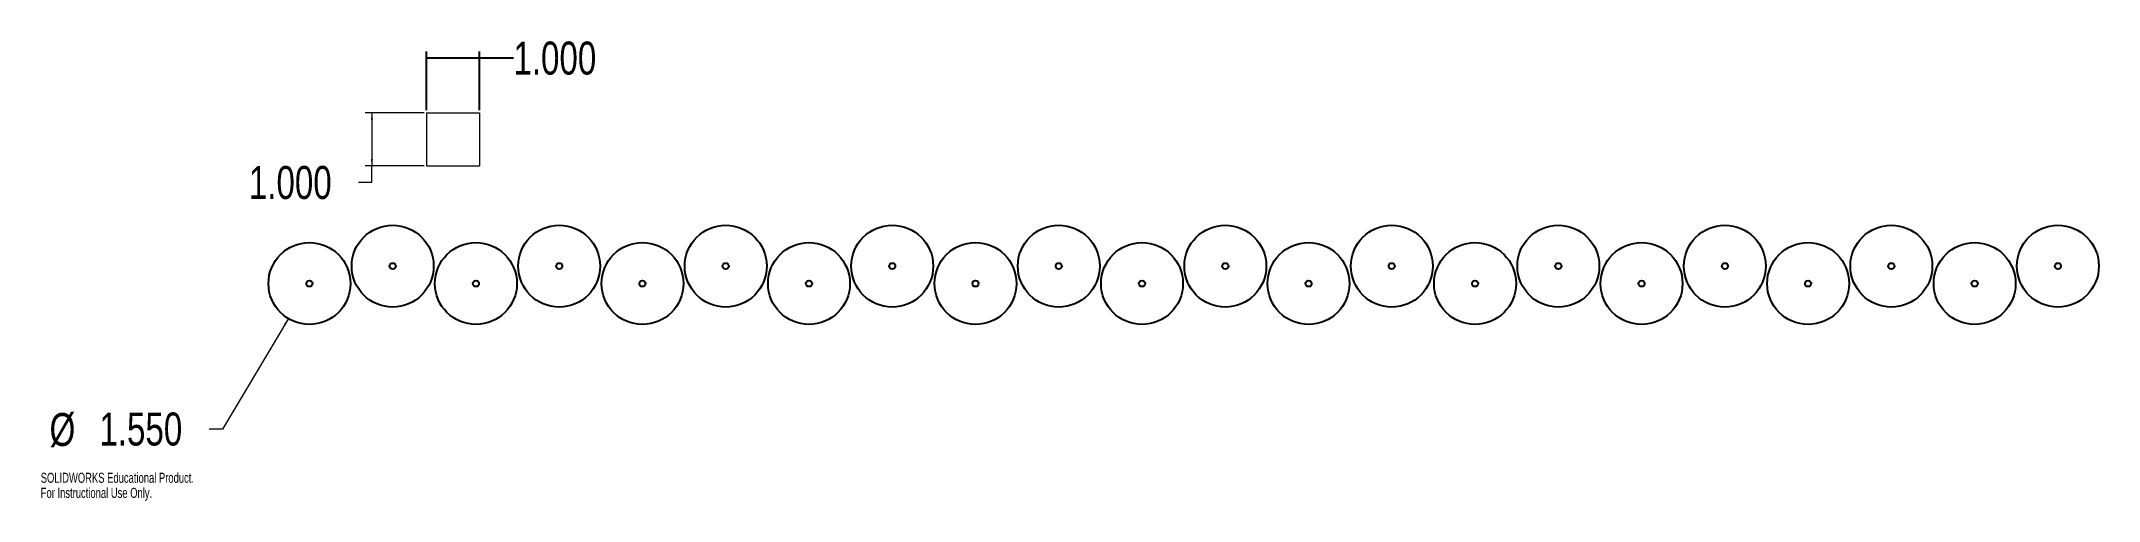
# Model space of a CAD drawing. Header units: inches. Extents: x 0 to 39, y 0 to 8.7.
import ezdxf

# ---------------------------------------------------------------- set-up
doc = ezdxf.new("R2010")
doc.units = ezdxf.units.IN
doc.header["$MEASUREMENT"] = 0
doc.layers.add('FORMAT', color=7, linetype='Continuous')
doc.styles.add('SLDTEXTSTYLE0', font='TXT', dxfattribs={"width": 0.75})
doc.styles.add('SLDTEXTSTYLE1', font='TXT', dxfattribs={"width": 0.7})
doc.dimstyles.new('SLDDIMSTYLE0', dxfattribs={"dimtxt": 0.625, "dimasz": 0.13, "dimexe": 0, "dimexo": 0.0625, "dimgap": 0.15625, "dimtad": 0, "dimtih": 1, "dimtoh": 1, "dimdec": 3, "dimrnd": 1e-09, "dimzin": 4, "dimdsep": 46, "dimtxsty": 'SLDTEXTSTYLE0', "dimsah": 1, "dimcen": 0.09, "dimadec": 0, "dimazin": 1, "dimtfac": 1, "dimtdec": 3, "dimtofl": 0, "dimtmove": 0, "dimatfit": 3, "dimfxl": 1, "dimfrac": 2, "dimtolj": 1, "dimtzin": 12, "dimarcsym": 0})
doc.dimstyles.new('SLDDIMSTYLE1', dxfattribs={"dimtxt": 0.625, "dimasz": 0.13, "dimexe": 0, "dimexo": 0.0625, "dimgap": 0.15625, "dimtad": 0, "dimtih": 1, "dimtoh": 1, "dimdec": 3, "dimrnd": 1e-09, "dimzin": 4, "dimdsep": 46, "dimtxsty": 'SLDTEXTSTYLE0', "dimsah": 1, "dimcen": 0, "dimadec": 0, "dimazin": 1, "dimtfac": 1, "dimtdec": 3, "dimtofl": 0, "dimtmove": 0, "dimatfit": 3, "dimfxl": 1, "dimfrac": 2, "dimtolj": 1, "dimtzin": 12, "dimarcsym": 0})

# ---------------------------------------------------------------- blocks, each defined once
blk = doc.blocks.new('_D')
at = {"color": 7, "linetype": 'Continuous', "lineweight": 0}
for p, q in [((7.254, 7.348), (6.142, 7.348)), ((6.267, 7.348), (6.267, 6.348)), ((7.254, 6.348), (6.142, 6.348)), ((6.267, 6.034), (6.267, 6.348)), ((6.017, 6.034), (6.267, 6.034))]:
    blk.add_line(p, q, dxfattribs=at)
at = {"color": 7, "linetype": 'Continuous', "lineweight": 18}
for points in [[(6.267, 7.348), (6.247, 7.218), (6.287, 7.218)], [(6.267, 6.348), (6.287, 6.478), (6.247, 6.478)]]:
    blk.add_solid(points, dxfattribs=at)
at = {"color": 7, "linetype": 'Continuous', "lineweight": 18, "insert": (3.939, 6.343), "char_height": 0.625, "attachment_point": 1, "style": 'SLDTEXTSTYLE0'}
blk.add_mtext('1.000', dxfattribs=at)
blk = doc.blocks.new('_D_1')
at = {"layer": 'FORMAT'}
for p, q in [((7.304, 7.398), (7.304, 8.515)), ((7.304, 8.39), (8.304, 8.39)), ((8.304, 7.398), (8.304, 8.515)), ((8.304, 8.39), (8.946, 8.39))]:
    blk.add_line(p, q, dxfattribs=at)
for points in [[(7.304, 8.39), (7.434, 8.37), (7.434, 8.41)], [(8.304, 8.39), (8.174, 8.41), (8.174, 8.37)]]:
    blk.add_solid(points, dxfattribs=at)
at = {"layer": 'FORMAT', "insert": (8.946, 8.7), "char_height": 0.625, "attachment_point": 1, "style": 'SLDTEXTSTYLE0'}
blk.add_mtext('1.000', dxfattribs=at)
blk = doc.blocks.new('_D_2')
at = {"color": 7, "linetype": 'Continuous', "lineweight": 0}
for p, q in [((4.688, 3.451), (3.438, 1.358)), ((3.438, 1.358), (3.188, 1.358))]:
    blk.add_line(p, q, dxfattribs=at)
at = {"color": 7, "linetype": 'Continuous', "lineweight": 18}
blk.add_solid([(4.688, 3.451), (4.604, 3.349), (4.638, 3.329)], dxfattribs=at)
at = {"color": 7, "linetype": 'Continuous', "lineweight": 18, "char_height": 0.625, "attachment_point": 1, "style": 'SLDTEXTSTYLE0'}
for s, insert in [('%%c', (0.167, 1.663)), ('1.550', (1.11, 1.672))]:
    blk.add_mtext(s, dxfattribs=dict(at, insert=insert))

msp = doc.modelspace()

# ---------------------------------------------------------------- linework, layer by layer
at = {"color": 7, "linetype": 'Continuous', "lineweight": 18}
for p, q in [((7.3042, 7.3484), (8.3042, 7.3484)), ((7.3042, 7.3484), (7.3042, 6.3484)), ((8.3042, 7.3484), (8.3042, 6.3484)), ((7.3042, 6.3484), (8.3042, 6.3484))]:
    msp.add_line(p, q, dxfattribs=at)
at = {"color": 7, "linetype": 'Continuous', "lineweight": 25}
for centre, radius in [((6.661, 4.446), 0.775), ((9.8126, 4.446), 0.775), ((12.9643, 4.446), 0.775), ((16.1159, 4.446), 0.775), ((19.2676, 4.446), 0.775), ((22.4192, 4.446), 0.775), ((25.5708, 4.446), 0.775), ((28.7225, 4.446), 0.775), ((31.8741, 4.446), 0.775), ((35.0257, 4.446), 0.775), ((38.1774, 4.446), 0.775), ((5.0852, 4.116), 0.775), ((8.2368, 4.116), 0.775), ((11.3885, 4.116), 0.775), ((14.5401, 4.116), 0.775), ((17.6917, 4.116), 0.775), ((20.8434, 4.116), 0.775), ((23.995, 4.116), 0.775), ((27.1466, 4.116), 0.775), ((30.2983, 4.116), 0.775), ((33.4499, 4.116), 0.775), ((36.6015, 4.116), 0.775), ((6.661, 4.446), 0.058), ((9.8126, 4.446), 0.058), ((12.9643, 4.446), 0.058), ((16.1159, 4.446), 0.058), ((19.2676, 4.446), 0.058), ((22.4192, 4.446), 0.058), ((25.5708, 4.446), 0.058), ((28.7225, 4.446), 0.058), ((31.8741, 4.446), 0.058), ((35.0257, 4.446), 0.058), ((38.1774, 4.446), 0.058), ((5.0852, 4.116), 0.058), ((8.2368, 4.116), 0.058), ((11.3885, 4.116), 0.058), ((14.5401, 4.116), 0.058), ((17.6917, 4.116), 0.058), ((20.8434, 4.116), 0.058), ((23.995, 4.116), 0.058), ((27.1466, 4.116), 0.058), ((30.2983, 4.116), 0.058), ((33.4499, 4.116), 0.058), ((36.6015, 4.116), 0.058)]:
    msp.add_circle(centre, radius, dxfattribs=at)

# ---------------------------------------------------------------- texts
at = {"color": 7, "linetype": 'Continuous', "char_height": 0.1903, "attachment_point": 1, "style": 'SLDTEXTSTYLE1'}
for s, insert in [('SOLIDWORKS Educational Product.', (0, 0.5308)), ('For Instructional Use Only.', (0, 0.2453))]:
    msp.add_mtext(s, dxfattribs=dict(at, insert=insert))

# ---------------------------------------------------------------- dimensions: what is measured, and where the dimension line sits
at = {"color": 7, "linetype": 'Continuous', "lineweight": 18}
dim = msp.add_linear_dim(base=(6.2673, 6.3484), p1=(7.3042, 7.3484), p2=(7.3042, 6.3484), angle=90, dimstyle='SLDDIMSTYLE0', dxfattribs=at)
dim.commit()
dim.dimension.update_dxf_attribs({"geometry": '_D', "text_midpoint": (6.2673, 6.0336), "dimtype": 160})
dim = msp.add_diameter_dim_2p(p1=(5.4826, 4.7814), p2=(4.6878, 3.4506), dimstyle='SLDDIMSTYLE1', dxfattribs=at)
dim.commit()
dim.dimension.update_dxf_attribs({"geometry": '_D_2', "text_midpoint": (1.6777, 1.3579), "dimtype": 163})
at = {"layer": 'FORMAT'}
dim = msp.add_linear_dim(base=(8.3042, 8.3901), p1=(7.3042, 7.3484), p2=(8.3042, 7.3484), dimstyle='SLDDIMSTYLE0', dxfattribs=at)
dim.commit()
dim.dimension.update_dxf_attribs({"geometry": '_D_1', "text_midpoint": (9.9851, 8.3901), "dimtype": 160})

doc.saveas('drawing.dxf')
